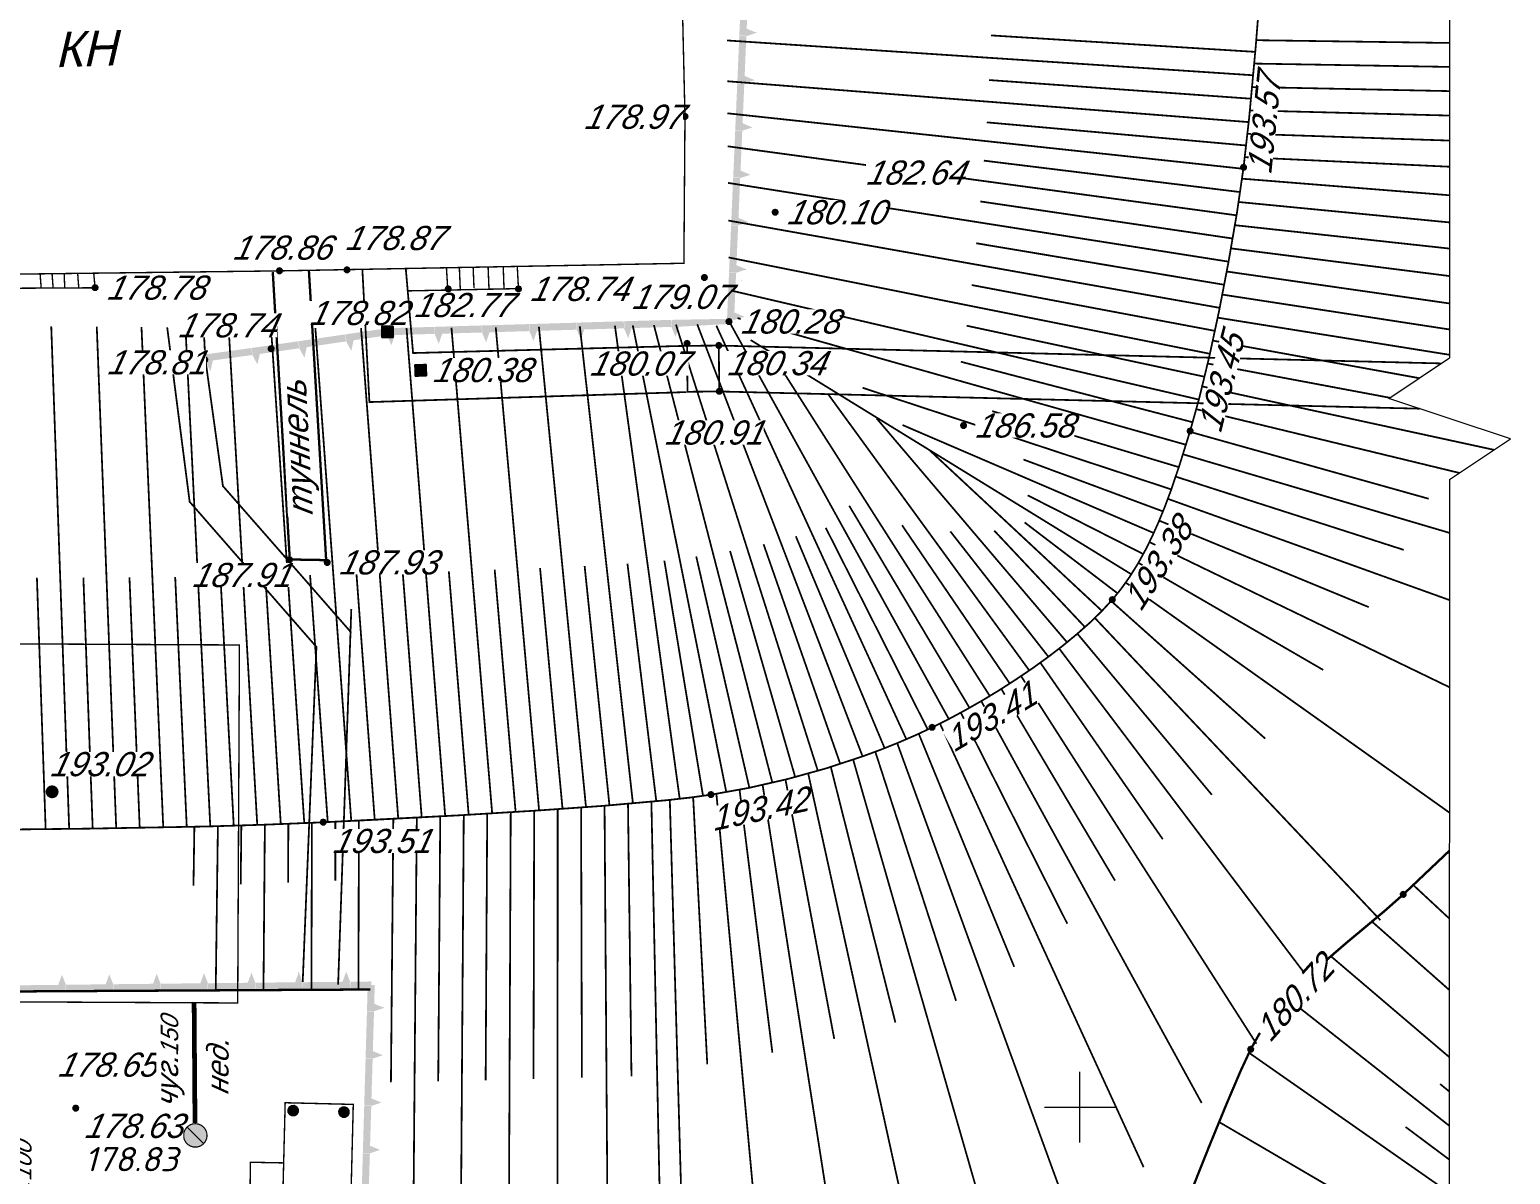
# Model space of a CAD drawing. Header units: millimetres. Extents: x -338 to 6826, y -8218 to 3153.
# Drawn here: x 276.4 to 511.9, y -7628.7 to -7446.5 of the extents above; entities that cross this region are included whole.
import ezdxf

# ---------------------------------------------------------------- set-up
doc = ezdxf.new("R2010")
doc.units = ezdxf.units.MM
for name, pattern in [('Cплошная', [0]), ('Cплошная_0.50', [0]), ('Штриховая 1.5-1_0.50', [1.25, 0.75, -0.5]), ('Штриховая 2_0.50', [2, 1, -1])]:
    doc.linetypes.add(name, pattern=pattern)
doc.layers.add('Рамка тонкая', color=5, linetype='Continuous', lineweight=25)
doc.layers.add('Строительный', color=251, linetype='Continuous', lineweight=13)
doc.styles.get("Standard").update_dxf_attribs({"font": 'simplex.shx', "oblique": 15})
doc.styles.add('БСАМ курсив малоконтрасный (Бм-431)', font='')
doc.styles.get('БСАМ курсив малоконтрасный (Бм-431)').set_extended_font_data('Bm431', italic=True)
doc.linetypes.add('Канализ', pattern='A,5,-1,["К",БСАМ курсив малоконтрасный (Бм-431),S=2,R=0,X=-1,Y=-1],-1,10,-2,10,-2,5', length=36)
doc.linetypes.add('КОНТУР', pattern='A,0,-0.5,[133,ltypeshp.shx,S=0.05,R=0,X=-0.5,Y=0],-0.5', length=1)

# ---------------------------------------------------------------- blocks, each defined once
blk = doc.blocks.new('26 - 108.1.1 опоры  жб d-1.0')
at = {"true_color": 0xffffff}
blk.add_hatch(color=7, dxfattribs=at).paths.add_polyline_path([(-0.00002, 0.5), (-0.25, 0.43302), (-0.43302, 0.25002), (-0.5, 0.00002), (-0.43302, -0.24998), (-0.25002, -0.433), (-0.00002, -0.5), (0.24998, -0.433), (0.433, -0.25), (0.5, 0), (0.433, 0.25), (0.25, 0.43302)])
at = {"color": 7, "linetype": 'Continuous', "lineweight": 0, "const_width": 0.1, "flags": 128}
for points in [[(0, 0.5), (0.191342, 0.46194), (0.353553, 0.353553), (0.46194, 0.191342), (0.5, 0), (0.46194, -0.191342), (0.353553, -0.353553), (0.191342, -0.46194), (0, -0.5), (-0.191342, -0.46194), (-0.353553, -0.353553), (-0.46194, -0.191342), (-0.5, 0), (-0.46194, 0.191342), (-0.353553, 0.353553), (-0.191342, 0.46194), (0, 0.5)], [(0, 0.05), (0.043301, 0.025), (0.043301, -0.025), (0, -0.05), (-0.043301, -0.025), (-0.043301, 0.025), (0, 0.05)]]:
    blk.add_lwpolyline(points, close=True, dxfattribs=at)
at = {"color": 7, "linetype": 'Continuous', "lineweight": 0, "true_color": 0xffffff, "const_width": 0.02, "flags": 128}
blk.add_lwpolyline([(0, 0.5), (-0.25, 0.433013), (-0.433013, 0.25), (-0.5, 0), (-0.433013, -0.25), (-0.25, -0.433013), (0, -0.5), (0.25, -0.433013), (0.433013, -0.25), (0.5, 0), (0.433013, 0.25), (0.25, 0.433013), (0, 0.5)], close=True, dxfattribs=at)
blk = doc.blocks.new('22 - 107.1.1 столбы метал d-1.0')
blk.add_hatch(color=7).paths.add_polyline_path([(-0.00002, 0.5), (-0.25, 0.43302), (-0.43302, 0.25002), (-0.5, 0.00002), (-0.43302, -0.24998), (-0.25002, -0.433), (-0.00002, -0.5), (0.24998, -0.433), (0.433, -0.25), (0.5, 0), (0.433, 0.25), (0.25, 0.43302)])
at = {"color": 7, "linetype": 'Continuous', "lineweight": 0, "const_width": 0.02, "flags": 128}
blk.add_lwpolyline([(0, 0.5), (-0.25, 0.433013), (-0.433013, 0.25), (-0.5, 0), (-0.433013, -0.25), (-0.25, -0.433013), (0, -0.5), (0.25, -0.433013), (0.433013, -0.25), (0.5, 0), (0.433013, 0.25), (0.25, 0.433013), (0, 0.5)], close=True, dxfattribs=at)
blk = doc.blocks.new('27 - 108.1.2 фермы  ж.б.')
at = {"linetype": 'КОНТУР', "true_color": 0xffffff}
h = blk.add_hatch(color=7, dxfattribs=at)
h.dxf.hatch_style = 1
h.paths.add_polyline_path([(0.5, 0.5), (-0.5, 0.5), (-0.5, -0.5), (0.5, -0.5)])
h.paths.add_polyline_path([(-0.05, 0), (0, 0.05), (0.05, 0), (0, -0.05)], flags=16)
blk.add_hatch(color=7).paths.add_polyline_path([(0, 0.05), (-0.05, 0), (0, -0.05), (0.05, 0)])
at = {"color": 7, "linetype": 'Continuous', "lineweight": 0, "const_width": 0.1, "flags": 128}
for points in [[(-0.5, 0.5), (-0.5, -0.5)], [(0.5, 0.5), (-0.5, 0.5)], [(0.5, -0.5), (0.5, 0.5)], [(-0.5, -0.5), (0.5, -0.5)]]:
    blk.add_lwpolyline(points, dxfattribs=at)
at = {"color": 7, "linetype": 'Continuous', "lineweight": 0, "const_width": 0.02, "flags": 128}
blk.add_lwpolyline([(0, 0.05), (-0.05, 0), (0, -0.05), (0.05, 0), (0, 0.05)], close=True, dxfattribs=at)
blk = doc.blocks.new('48 - 117.1 колодц.смотр.без раздел.по назначен d-2.0')
at = {"true_color": 0xffffff}
blk.add_hatch(color=7, dxfattribs=at).paths.add_polyline_path([(-0.00002, 1), (-0.3827, 0.92388), (-0.70712, 0.70712), (-0.92388, 0.3827), (-1, 0), (-0.92388, -0.38268), (-0.70712, -0.7071), (-0.3827, -0.92386), (0, -0.99998), (0.38268, -0.92386), (0.7071, -0.7071), (0.92386, -0.38268), (0.99998, 0.00002), (0.92386, 0.3827), (0.7071, 0.70712), (0.38268, 0.92388)])
at = {"color": 7, "linetype": 'Continuous', "lineweight": 0, "const_width": 0.1, "flags": 128}
blk.add_lwpolyline([(0, 1), (0.269797, 0.962917), (0.519584, 0.854419), (0.730836, 0.682553), (0.887885, 0.460065), (0.979084, 0.203456), (0.997669, -0.068242), (0.942261, -0.33488), (0.81697, -0.57668), (0.631088, -0.775711), (0.398401, -0.917211), (0.136167, -0.990686), (-0.136167, -0.990686), (-0.398401, -0.917211), (-0.631088, -0.775711), (-0.81697, -0.57668), (-0.942261, -0.33488), (-0.997669, -0.068242), (-0.979084, 0.203456), (-0.887885, 0.460065), (-0.730836, 0.682553), (-0.519584, 0.854419), (-0.269797, 0.962917), (0, 1)], close=True, dxfattribs=at)
at = {"color": 7, "linetype": 'Continuous', "lineweight": 0, "true_color": 0xffffff, "const_width": 0.02, "flags": 128}
blk.add_lwpolyline([(0, 1), (-0.382683, 0.92388), (-0.707107, 0.707107), (-0.92388, 0.382683), (-1, 0), (-0.92388, -0.382683), (-0.707107, -0.707107), (-0.382683, -0.92388), (0, -1), (0.382683, -0.92388), (0.707107, -0.707107), (0.92388, -0.382683), (1, 0), (0.92388, 0.382683), (0.707107, 0.707107), (0.382683, 0.92388), (0, 1)], close=True, dxfattribs=at)
at = {"color": 7, "linetype": 'Continuous', "lineweight": 0, "const_width": 0.1, "flags": 128}
blk.add_lwpolyline([(-0.71, 0.71), (0.71, -0.71)], dxfattribs=at)
blk = doc.blocks.new('118 - 330 отм высот')
blk.add_hatch(color=7).paths.add_polyline_path([(0.098, 0.12), (0.002, 0.155), (-0.095, 0.121), (-0.146, 0.032), (-0.129, -0.069), (-0.05, -0.135), (0.052, -0.136), (0.131, -0.07), (0.149, 0.031)])
at = {"color": 7, "linetype": 'Continuous', "lineweight": 0, "const_width": 0.01, "flags": 128}
blk.add_lwpolyline([(0.098, 0.12), (0.002, 0.155), (-0.095, 0.121), (-0.146, 0.032), (-0.129, -0.069), (-0.05, -0.135), (0.052, -0.136), (0.131, -0.07), (0.149, 0.031), (0.098, 0.12)], close=True, dxfattribs=at)
blk = doc.blocks.new('Крест')
at = {"color": 0, "linetype": 'Continuous', "lineweight": 0, "flags": 128}
for points in [[(0, -1), (0, 1)], [(-1, 0), (1, 0)]]:
    blk.add_lwpolyline(points, dxfattribs=at)

msp = doc.modelspace()

# ---------------------------------------------------------------- hatches: boundary and pattern name
at = {"layer": 'Строительный', "lineweight": 20}
for points in [[(390.36, -7447.53), (390.36, -7447.57), (390.35, -7447.59), (390.41, -7447.57), (391.92, -7447.07), (391.91, -7447.04), (391.93, -7447), (390.64, -7446.46), (390.46, -7446.38), (390.44, -7446.41), (390.46, -7446.38), (390.44, -7446.37), (390.72, -7440.06), (389.6, -7440.01), (389.27, -7447.49)], [(390.03, -7455.06), (390.03, -7455.1), (390.03, -7455.11), (390.08, -7455.1), (391.6, -7454.6), (391.59, -7454.57), (391.6, -7454.53), (390.32, -7453.98), (390.13, -7453.91), (390.12, -7453.9), (390.39, -7447.59), (389.27, -7447.54), (388.95, -7455.01)], [(391.93, -7447), (391.91, -7447.04), (391.92, -7447.07), (392.02, -7447.04)], [(389.74, -7462.59), (389.75, -7462.62), (391.27, -7462.13), (391.37, -7462.1), (391.28, -7462.06), (389.99, -7461.51), (389.81, -7461.43), (389.79, -7461.47), (389.81, -7461.43), (389.79, -7461.43), (390.07, -7455.12), (388.95, -7455.07), (388.62, -7462.54), (389.7, -7462.59), (389.7, -7462.62), (389.7, -7462.64), (389.75, -7462.62)], [(391.6, -7454.53), (391.59, -7454.57), (391.6, -7454.6), (391.69, -7454.57)], [(389.38, -7470.11), (389.38, -7470.15), (389.38, -7470.17), (389.43, -7470.15), (389.42, -7470.12), (389.43, -7470.15), (390.95, -7469.66), (391.04, -7469.63), (390.95, -7469.59), (390.94, -7469.62), (390.95, -7469.59), (389.66, -7469.04), (389.48, -7468.96), (389.47, -7468.96), (389.74, -7462.64), (388.62, -7462.59), (388.3, -7470.07)], [(389.52, -7463.85), (389.51, -7463.88), (389.52, -7463.92), (389.61, -7463.88)], [(389.05, -7477.64), (389.05, -7477.68), (389.05, -7477.7), (389.1, -7477.68), (389.09, -7477.64), (389.1, -7477.68), (390.62, -7477.18), (390.72, -7477.15), (390.62, -7477.11), (390.61, -7477.15), (390.62, -7477.11), (389.34, -7476.57), (389.15, -7476.49), (389.14, -7476.52), (389.15, -7476.49), (389.14, -7476.48), (389.41, -7470.17), (388.29, -7470.12), (387.97, -7477.59)], [(388.73, -7485.17), (388.73, -7485.2), (388.72, -7485.22), (388.78, -7485.21), (390.29, -7484.71), (390.28, -7484.67), (390.3, -7484.64), (389.01, -7484.09), (388.83, -7484.02), (388.81, -7484.01), (389.09, -7477.7), (387.97, -7477.65), (387.64, -7485.12)], [(390.3, -7484.64), (390.28, -7484.67), (390.29, -7484.71), (390.39, -7484.68)], [(389.65, -7486.45), (389.64, -7486.49), (389.65, -7486.52), (389.75, -7486.48)], [(363.46, -7494.24), (363.42, -7494.24), (363.4, -7494.24), (363.42, -7494.29), (364.03, -7495.77), (364.07, -7495.86), (364.1, -7495.77), (364.55, -7494.44), (364.61, -7494.25), (364.62, -7494.24), (370.93, -7494.06), (370.9, -7492.93), (363.42, -7493.15)], [(370.99, -7494.02), (370.95, -7494.02), (370.93, -7494.02), (370.95, -7494.07), (371.56, -7495.55), (371.6, -7495.64), (371.63, -7495.54), (372.08, -7494.22), (372.14, -7494.03), (372.11, -7494.02), (372.14, -7494.03), (372.15, -7494.02), (378.46, -7493.83), (378.43, -7492.71), (370.95, -7492.93)], [(378.52, -7493.79), (378.48, -7493.79), (378.46, -7493.8), (378.48, -7493.85), (379.09, -7495.32), (379.13, -7495.42), (379.16, -7495.32), (379.61, -7494), (379.68, -7493.81), (379.68, -7493.8), (387.29, -7493.38), (387.27, -7492.55), (378.49, -7492.71)], [(319.32, -7497.19), (319.29, -7497.19), (319.27, -7497.19), (319.3, -7497.24), (320.07, -7498.64), (320.12, -7498.73), (320.14, -7498.63), (320.43, -7497.26), (320.48, -7497.07), (320.48, -7497.05), (326.73, -7496.14), (326.57, -7495.03), (319.17, -7496.11)], [(333.25, -7494.17), (333.24, -7494.05), (326.62, -7495.02), (326.78, -7496.09), (326.74, -7496.1), (326.72, -7496.1), (326.75, -7496.15), (327.52, -7497.55), (327.57, -7497.63), (327.59, -7497.54), (327.89, -7496.17), (327.93, -7495.98), (327.93, -7495.96), (333.4, -7495.16)], [(333.33, -7495.17), (333.34, -7495.26), (333.34, -7495.27), (333.9, -7496.66), (333.94, -7496.75), (333.97, -7496.66), (334.43, -7495.33), (334.49, -7495.14), (334.46, -7495.13), (334.49, -7495.14), (334.5, -7495.13), (340.81, -7494.94), (340.78, -7493.82), (333.3, -7494.04), (333.33, -7495.17)], [(340.86, -7494.91), (340.83, -7494.91), (340.81, -7494.91), (340.83, -7494.96), (341.44, -7496.44), (341.47, -7496.53), (341.51, -7496.43), (341.96, -7495.11), (342.02, -7494.92), (342.03, -7494.91), (348.34, -7494.72), (348.31, -7493.6), (340.83, -7493.82)], [(348.39, -7494.68), (348.36, -7494.68), (348.34, -7494.69), (348.36, -7494.74), (348.97, -7496.21), (349, -7496.31), (349.04, -7496.21), (349, -7496.2), (349.04, -7496.21), (349.49, -7494.89), (349.55, -7494.7), (349.56, -7494.69), (355.87, -7494.5), (355.84, -7493.38), (348.36, -7493.6)], [(355.93, -7494.46), (355.89, -7494.46), (355.87, -7494.46), (355.89, -7494.51), (355.93, -7494.5), (355.89, -7494.51), (356.5, -7495.99), (356.53, -7496.08), (356.57, -7495.99), (357.02, -7494.67), (357.08, -7494.48), (357.09, -7494.46), (363.4, -7494.28), (363.37, -7493.16), (355.89, -7493.38)], [(304.4, -7499.33), (304.41, -7499.37), (304.42, -7499.42), (304.42, -7499.44), (305.13, -7500.75), (305.18, -7500.84), (305.2, -7500.74), (305.17, -7500.73), (305.2, -7500.74), (305.51, -7499.38), (305.55, -7499.18), (305.52, -7499.18), (305.55, -7499.18), (305.56, -7499.17), (311.81, -7498.3), (311.66, -7497.19), (304.25, -7498.22), (304.4, -7499.29)], [(314.81, -7497.32), (314.82, -7497.42), (314.89, -7497.87), (319.28, -7497.23), (319.11, -7496.12), (314.73, -7496.76), (311.71, -7497.18), (311.86, -7498.26), (311.83, -7498.26), (311.81, -7498.26), (311.83, -7498.31), (311.87, -7498.29), (311.83, -7498.31), (311.93, -7498.46), (312.25, -7499), (311.83, -7498.31), (312.6, -7499.72), (312.63, -7499.7), (312.66, -7499.71), (312.97, -7498.34), (313.01, -7498.15), (313.02, -7498.13), (314.89, -7497.87), (314.82, -7497.42)], [(312.64, -7499.8), (312.66, -7499.71), (312.63, -7499.7), (312.6, -7499.72)], [(304.73, -7598.28), (304.77, -7598.28), (304.79, -7598.28), (304.77, -7598.23), (304.69, -7598.06), (304.44, -7597.5), (304.77, -7598.23), (304.19, -7596.74), (304.15, -7596.64), (304.12, -7596.74), (304.15, -7596.75), (304.12, -7596.74), (303.64, -7598.05), (303.57, -7598.24), (303.57, -7598.25), (297.25, -7598.32), (297.26, -7599.44), (304.74, -7599.36)], [(312.27, -7598.2), (312.3, -7598.2), (312.32, -7598.2), (312.3, -7598.15), (311.72, -7596.66), (311.69, -7596.56), (311.65, -7596.66), (311.18, -7597.97), (311.11, -7598.16), (311.1, -7598.17), (304.79, -7598.24), (304.8, -7599.36), (312.28, -7599.28)], [(319.8, -7598.12), (319.83, -7598.12), (319.85, -7598.11), (319.83, -7598.06), (319.8, -7598.08), (319.83, -7598.06), (319.26, -7596.57), (319.22, -7596.59), (319.19, -7596.58), (318.71, -7597.89), (318.64, -7598.08), (318.68, -7598.09), (318.64, -7598.08), (318.64, -7598.09), (312.32, -7598.16), (312.33, -7599.28), (319.81, -7599.2)], [(319.19, -7596.58), (319.22, -7596.59), (319.26, -7596.57), (319.22, -7596.48)], [(327.33, -7598.03), (327.37, -7598.03), (327.39, -7598.03), (327.37, -7597.98), (326.79, -7596.49), (326.75, -7596.4), (326.72, -7596.49), (326.24, -7597.81), (326.17, -7598), (326.17, -7598.01), (319.85, -7598.08), (319.86, -7599.2), (327.34, -7599.12)], [(282.13, -7598.52), (282.17, -7598.52), (282.19, -7598.52), (282.17, -7598.47), (281.59, -7596.98), (281.55, -7596.89), (281.52, -7596.98), (281.04, -7598.3), (280.97, -7598.48), (280.97, -7598.5), (274.65, -7598.57), (274.66, -7599.69), (282.14, -7599.61)], [(289.66, -7598.44), (289.7, -7598.44), (289.72, -7598.44), (289.7, -7598.39), (289.12, -7596.9), (289.09, -7596.81), (289.05, -7596.9), (288.58, -7598.22), (288.51, -7598.4), (288.54, -7598.42), (288.51, -7598.4), (288.5, -7598.42), (282.18, -7598.48), (282.2, -7599.61), (289.68, -7599.53)], [(297.2, -7598.36), (297.23, -7598.36), (297.25, -7598.36), (297.23, -7598.31), (297.16, -7598.15), (296.91, -7597.58), (297.23, -7598.31), (296.66, -7596.82), (296.62, -7596.73), (296.59, -7596.82), (296.11, -7598.13), (296.04, -7598.32), (296.04, -7598.33), (289.72, -7598.4), (289.73, -7599.52), (297.21, -7599.44)], [(330.16, -7599.09), (330.06, -7602.64), (331.14, -7602.67), (331.14, -7602.7), (331.14, -7602.72), (331.19, -7602.7), (331.36, -7602.64), (331.93, -7602.41), (331.19, -7602.7), (332.7, -7602.19), (332.69, -7602.15), (332.7, -7602.12), (331.41, -7601.59), (331.23, -7601.51), (331.21, -7601.51), (331.3, -7598.54), (330.74, -7598.52), (330.73, -7597.96), (327.39, -7598), (327.4, -7599.12)], [(330.92, -7610.2), (330.92, -7610.23), (330.92, -7610.25), (330.97, -7610.24), (331.14, -7610.17), (331.22, -7610.14), (330.97, -7610.24), (332.48, -7609.72), (332.58, -7609.69), (332.48, -7609.65), (332.47, -7609.68), (332.48, -7609.65), (331.19, -7609.12), (331.01, -7609.04), (330.99, -7609.08), (331.01, -7609.04), (330.99, -7609.04), (331.18, -7602.72), (330.06, -7602.69), (329.84, -7610.17)], [(332.7, -7602.12), (332.69, -7602.15), (332.7, -7602.19), (332.8, -7602.16)], [(330.7, -7617.73), (330.7, -7617.76), (330.7, -7617.78), (330.75, -7617.77), (332.26, -7617.25), (332.25, -7617.21), (332.26, -7617.25), (332.36, -7617.22), (332.26, -7617.18), (330.97, -7616.65), (330.79, -7616.57), (330.77, -7616.57), (330.96, -7610.25), (329.84, -7610.22), (329.62, -7617.7)], [(330.48, -7625.26), (330.48, -7625.3), (330.48, -7625.31), (330.53, -7625.3), (332.04, -7624.78), (332.14, -7624.75), (332.05, -7624.71), (330.75, -7624.18), (330.57, -7624.11), (330.55, -7624.1), (330.74, -7617.78), (329.62, -7617.75), (329.4, -7625.23)], [(330.3, -7632.79), (330.3, -7632.79), (330.31, -7632.83), (331.82, -7632.31), (331.92, -7632.28), (331.83, -7632.24), (331.81, -7632.28), (331.83, -7632.24), (330.53, -7631.71), (330.35, -7631.64), (330.33, -7631.67), (330.35, -7631.64), (330.33, -7631.63), (330.52, -7625.32), (329.4, -7625.28), (329.18, -7632.76), (330.26, -7632.79)]]:
    msp.add_hatch(color=7, dxfattribs=at).paths.add_polyline_path(points)

# ---------------------------------------------------------------- linework, layer by layer
at = {"layer": 'Рамка тонкая', "lineweight": 20}
for p, q in [((502.22, -7311.15), (502.22, -7498.75)), ((492.54, -7505.2), (502.22, -7498.75)), ((511.89, -7511.65), (492.54, -7505.2)), ((502.22, -7518.11), (511.89, -7511.65)), ((502.22, -7518.11), (502.16, -7718.11))]:
    msp.add_line(p, q, dxfattribs=at)
at = {"layer": 'Строительный', "color": 7, "linetype": 'Cплошная_0.50', "lineweight": 20, "flags": 128}
for points, const_width in [([(55.46, -7449.39), (55.47, -7449.56), (55.52, -7450.22), (56.79, -7466.61), (57.6, -7475.82), (58.4, -7483.65), (59.38, -7491.66), (60.4, -7498.17), (61.69, -7505.07), (62.89, -7510.83), (64.49, -7517.45), (65.32, -7520.48), (66.19, -7523.33), (67.25, -7526.48), (68.37, -7529.44), (69.54, -7532.21), (70.77, -7534.8), (72.15, -7537.39), (73.73, -7540.08), (75.51, -7542.87), (77.47, -7545.71), (79.38, -7548.32), (81.39, -7550.91), (83.47, -7553.45), (85.59, -7555.89), (87.62, -7558.1), (89.61, -7560.13), (91.51, -7561.94), (93.29, -7563.5), (95.03, -7564.87), (96.89, -7566.18), (98.85, -7567.43), (100.92, -7568.61), (103, -7569.68), (105.14, -7570.67), (107.35, -7571.57), (109.59, -7572.38), (111.84, -7573.1), (114.09, -7573.71), (116.35, -7574.22), (118.58, -7574.63), (120.9, -7574.9), (123.85, -7575.11), (127.43, -7575.23), (131.7, -7575.28), (129.56, -7575.25), (157.74, -7574.76), (152.02, -7574.9), (163.46, -7574.63), (174.63, -7574.45), (180.1, -7574.32), (185.81, -7574.18), (196.98, -7574), (215.96, -7573.97), (220.56, -7573.97), (243.04, -7573.96), (267.03, -7573.86), (272.16, -7573.8), (285.72, -7573.65), (304.42, -7573.31), (314.11, -7573.01), (323.1, -7572.64), (344.7, -7571.53), (357.11, -7570.77), (367.57, -7570.03), (377.68, -7569.13), (381.6, -7568.69), (384.75, -7568.25), (390.82, -7567.16), (396.91, -7565.77), (402.98, -7564.09), (408.86, -7562.16), (411.77, -7561.09), (414.59, -7559.96), (417.31, -7558.78), (419.92, -7557.56), (422.56, -7556.23), (425.23, -7554.79), (427.92, -7553.26), (430.59, -7551.64), (433.28, -7549.91), (435.88, -7548.15), (438.36, -7546.36), (440.69, -7544.57), (443, -7542.67), (445.1, -7540.81), (446.96, -7538.99), (448.58, -7537.24), (450.01, -7535.48), (451.38, -7533.55), (452.69, -7531.45), (453.94, -7529.17), (454.95, -7527.11), (455.94, -7524.9), (456.91, -7522.52), (457.88, -7519.94), (459.29, -7515.77), (460.96, -7510.42), (462.43, -7505.11), (464.02, -7498.52), (465.59, -7491.19), (467.06, -7483.54), (468.41, -7475.69), (469.46, -7468.47), (470.36, -7460.49), (471.39, -7449.32), (473.27, -7425.45), (474.09, -7414.27), (474.78, -7404.89), (475.29, -7398.71), (476.14, -7389.67), (476.38, -7387.05), (477.32, -7376.68), (477.86, -7369.19), (478.07, -7364.98), (478.14, -7361.44), (478.07, -7358.52), (477.87, -7356.2), (477.5, -7354.03), (476.96, -7351.81), (476.25, -7349.54), (475.38, -7347.25), (474.43, -7345.11), (473.35, -7342.97), (472.15, -7340.84), (470.83, -7338.73), (469.5, -7336.79), (468.08, -7334.89), (466.59, -7333.07), (465.05, -7331.34), (463.51, -7329.79), (461.81, -7328.25), (459.93, -7326.73), (457.88, -7325.22), (455.94, -7323.91), (453.86, -7322.6), (451.64, -7321.31), (449.3, -7320.03), (445, -7317.88), (440.29, -7315.75), (434.62, -7313.4), (428.51, -7311.05), (420.62, -7308.27), (413.15, -7305.91), (408.86, -7304.7), (404.82, -7303.68), (401.04, -7302.86), (397.53, -7302.23), (393.89, -7301.73), (389.68, -7301.28), (384.89, -7300.89), (379.47, -7300.55), (369.63, -7300.1), (357.31, -7299.73), (346.85, -7299.49), (335.15, -7299.21), (323.83, -7298.96), (309.86, -7298.74), (279.54, -7298.43), (250.11, -7298.31), (221.29, -7298.34), (192.48, -7298.55), (179.36, -7298.76), (169.05, -7299.02), (162.18, -7299.24), (149.09, -7299.68), (138.17, -7300.17), (129.15, -7300.77), (124.23, -7301.21), (119.79, -7301.7), (115.83, -7302.26), (112.31, -7302.87), (110.63, -7303.2), (103.03, -7304.74), (97.41, -7306.01), (93.24, -7307.1), (89.46, -7308.23), (86.01, -7309.43), (82.85, -7310.71), (79.34, -7312.39), (77.73, -7313.29), (76.21, -7314.22), (74.78, -7315.19), (73.45, -7316.2), (72.2, -7317.25), (71.03, -7318.34), (68.69, -7320.88), (66.36, -7323.84), (64.06, -7327.2), (61.82, -7330.9), (59.75, -7334.77), (57.81, -7338.83), (56.03, -7343.04), (54.44, -7347.31), (53.02, -7351.73), (51.86, -7356.08), (50.97, -7360.3), (50.36, -7364.33), (50.18, -7366.33), (50.05, -7368.67), (49.98, -7374.39), (50.15, -7381.5), (50.56, -7390.04), (51.59, -7404.99), (53.18, -7423.85), (54.12, -7434.24), (55.45, -7449.32)], 0.281), ([(469.43, -7468.68), (469.46, -7468.47), (470.36, -7460.49), (471.39, -7449.32), (473.27, -7425.45), (474.09, -7414.27), (474.78, -7404.89), (475.29, -7398.71), (476.14, -7389.67), (476.38, -7387.05), (477.32, -7376.68), (477.86, -7369.19), (478.07, -7364.98), (478.14, -7361.44), (478.07, -7358.52), (477.87, -7356.2), (477.5, -7354.03), (476.96, -7351.81), (476.25, -7349.54), (475.38, -7347.25), (474.43, -7345.11), (473.35, -7342.97), (472.15, -7340.84), (470.83, -7338.73), (469.5, -7336.79), (468.08, -7334.89), (466.59, -7333.07), (465.05, -7331.34), (463.51, -7329.79), (461.81, -7328.25), (459.93, -7326.73), (457.88, -7325.22), (455.94, -7323.91), (453.86, -7322.6), (451.64, -7321.31), (449.3, -7320.03), (445, -7317.88), (440.29, -7315.75), (434.62, -7313.4), (428.51, -7311.05), (420.62, -7308.27), (413.15, -7305.91), (408.86, -7304.7), (404.82, -7303.68), (401.04, -7302.86), (397.53, -7302.23), (393.89, -7301.73), (389.68, -7301.28), (384.89, -7300.89), (379.47, -7300.55), (369.63, -7300.1), (357.31, -7299.73), (346.85, -7299.49), (335.15, -7299.21), (323.83, -7298.96), (309.86, -7298.74), (279.54, -7298.43), (250.11, -7298.31), (221.29, -7298.34), (192.48, -7298.55), (179.36, -7298.76), (169.05, -7299.02), (162.18, -7299.24), (149.09, -7299.68), (138.17, -7300.17), (129.15, -7300.77), (124.23, -7301.21), (119.79, -7301.7), (115.83, -7302.26), (112.31, -7302.87), (110.63, -7303.2), (103.03, -7304.74), (97.41, -7306.01), (93.24, -7307.1), (89.46, -7308.23), (86.01, -7309.43), (82.85, -7310.71), (79.34, -7312.39), (77.73, -7313.29), (76.21, -7314.22), (74.78, -7315.19), (73.45, -7316.2), (72.2, -7317.25), (71.03, -7318.34), (70.22, -7319.17)], 0.281), ([(469.47, -7468.4), (469.46, -7468.47), (468.41, -7475.69), (467.06, -7483.54), (465.59, -7491.19), (464.02, -7498.52), (462.43, -7505.11), (460.96, -7510.42), (459.29, -7515.77), (457.88, -7519.94), (456.91, -7522.52), (455.94, -7524.9), (454.95, -7527.11), (453.94, -7529.17), (452.69, -7531.45), (451.38, -7533.55), (450.01, -7535.48), (448.58, -7537.24), (446.96, -7538.99), (445.1, -7540.81), (443, -7542.67), (440.69, -7544.57), (438.36, -7546.36), (435.88, -7548.15), (433.28, -7549.91), (430.59, -7551.64), (427.92, -7553.26), (425.23, -7554.79), (422.56, -7556.23), (419.92, -7557.56), (417.31, -7558.78), (414.59, -7559.96), (411.77, -7561.09), (408.86, -7562.16), (402.98, -7564.09), (396.91, -7565.77), (390.82, -7567.16), (384.75, -7568.25), (381.82, -7568.66), (378.21, -7569.07)], 0.281), ([(286.6, -7485.23), (286.82, -7487.61), (270.52, -7487.7)], 0.224), ([(278.08, -7485.39), (278.24, -7487.57)], 0.224), ([(279.98, -7485.36), (280.14, -7487.53)], 0.224), ([(281.9, -7485.26), (282, -7487.67)], 0.224), ([(284.06, -7485.41), (284.22, -7487.59)], 0.224), ([(380.86, -7504.2), (330.45, -7505.79), (329.32, -7484.56)], 0.28), ([(380.96, -7496.84), (337.39, -7497.99), (336.23, -7484.51)], 0.28), ([(336.56, -7488.1), (354.15, -7487.74), (353.96, -7484.2)], 0.224), ([(342.69, -7484.33), (342.91, -7487.93)], 0.224), ([(344.75, -7484.38), (344.9, -7487.86)], 0.224), ([(346.94, -7484.26), (347.08, -7487.64)], 0.224), ([(349.32, -7484.23), (349.46, -7487.76)], 0.224), ([(351.73, -7484.26), (351.85, -7487.69)], 0.224), ([(500.88, -7499.64), (386.01, -7496.8)], 0.28), ([(497.46, -7506.84), (386.08, -7504.1)], 0.28), ([(377.15, -7569.18), (367.57, -7570.03), (357.11, -7570.77), (344.7, -7571.53), (330.7, -7572.27)], 0.281), ([(330.63, -7572.27), (323.1, -7572.64), (314.11, -7573.01), (304.42, -7573.31), (285.72, -7573.65), (272.16, -7573.8), (267.03, -7573.86), (243.04, -7573.96), (220.56, -7573.97), (215.96, -7573.97), (196.98, -7574), (185.81, -7574.18), (180.1, -7574.32), (174.63, -7574.45), (163.46, -7574.63), (152.02, -7574.9), (148.84, -7574.99), (139.08, -7575.21), (131.7, -7575.28), (131.29, -7575.27)], 0.281), ([(316.83, -7634.75), (311.43, -7634.71), (311.52, -7626.72), (316.69, -7626.82)], 0.224)]:
    msp.add_lwpolyline(points, dxfattribs=dict(at, const_width=const_width))
for points, const_width in [([(150.61, -7486.01), (195.78, -7486.41), (316.14, -7484.92), (380.46, -7483.71), (380.63, -7460.37), (379.56, -7414.31), (349.85, -7414.4), (150.17, -7415.29), (150.61, -7486.01)], 0.224), ([(386.08, -7504.1), (386.01, -7496.8), (380.96, -7496.84), (381.03, -7504.15), (386.08, -7504.1)], 0.28), ([(327.44, -7635.09), (327.88, -7617.52), (317.05, -7617.25), (316.61, -7634.82), (327.44, -7635.09)], 0.224)]:
    msp.add_lwpolyline(points, close=True, dxfattribs=dict(at, const_width=const_width))
at = {"layer": 'Строительный', "color": 7, "linetype": 'Cплошная', "lineweight": 20, "const_width": 0.281, "flags": 128}
for points in [[(471, -7453.8), (387.31, -7448.26)], [(471.33, -7450.08), (429.3, -7447.46)], [(471.48, -7448.22), (502.22, -7448.66)], [(471.16, -7451.94), (502.22, -7452.47)], [(470.28, -7461.25), (387.36, -7454.75)], [(470.65, -7457.53), (428.99, -7454.56)], [(470.83, -7455.67), (502.22, -7456.32)], [(469.43, -7468.68), (387.39, -7459.85)], [(470.47, -7459.39), (502.22, -7460.21)], [(469.88, -7464.97), (428.63, -7461.29)], [(470.09, -7463.11), (502.22, -7464.19)], [(468.34, -7476.08), (387.43, -7465.1)], [(469.67, -7466.83), (502.22, -7468.35)], [(468.91, -7472.38), (428.16, -7467.38)], [(467.08, -7483.45), (387.48, -7470.92)], [(469.22, -7470.25), (502.22, -7472.89)], [(467.73, -7479.77), (427.59, -7473.87)], [(468.68, -7473.96), (502.22, -7477.21)], [(465.67, -7490.8), (387.52, -7476.91)], [(468.09, -7477.65), (502.22, -7481.37)], [(466.39, -7487.13), (426.95, -7480.52)], [(467.46, -7481.34), (502.22, -7485.74)], [(464.11, -7498.11), (387.56, -7482.78)], [(466.79, -7485.02), (502.22, -7490.1)], [(462.36, -7505.39), (387.6, -7487.96)], [(464.91, -7494.46), (426.23, -7487.17)], [(466.09, -7488.69), (502.22, -7494.24)], [(422.59, -7556.21), (387.62, -7492.9)], [(460.3, -7512.58), (388.99, -7492.43)], [(465.35, -7492.36), (502.22, -7498.27)], [(282.7, -7573.69), (279.85, -7493.74)], [(290.18, -7573.59), (287.09, -7493.79)], [(297.66, -7573.46), (294.2, -7493.83)], [(305.14, -7573.29), (301.19, -7493.87)], [(312.61, -7573.07), (308.06, -7493.92)], [(320.09, -7572.78), (314.8, -7493.96)], [(327.56, -7572.43), (321.85, -7493.99)], [(335.03, -7572.05), (329.12, -7494.02)], [(342.5, -7571.65), (336.35, -7494.02)], [(349.97, -7571.22), (343.5, -7493.97)], [(357.43, -7570.75), (350.54, -7493.9)], [(364.89, -7570.23), (357.4, -7493.81)], [(372.35, -7569.63), (363.91, -7493.72)], [(379.79, -7568.9), (369.49, -7493.63)], [(387.2, -7567.85), (372.33, -7493.59)], [(394.53, -7566.35), (375.69, -7493.53)], [(401.76, -7564.45), (379.2, -7493.47)], [(408.88, -7562.16), (382.58, -7493.41)], [(415.84, -7559.43), (385.62, -7493.64)], [(463.26, -7501.76), (425.42, -7493.64)], [(451.62, -7533.19), (391.06, -7495.91)], [(429.11, -7552.55), (394.31, -7497.91)], [(464.57, -7496.01), (497.37, -7501.98)], [(461.38, -7509), (424.5, -7499.37)], [(463.75, -7499.66), (492.7, -7505.1)], [(435.39, -7548.49), (403.34, -7504.45)], [(457.97, -7519.68), (408.87, -7503.51)], [(462.89, -7503.3), (509.3, -7513.39)], [(459.17, -7516.14), (429.49, -7507.23)], [(461.95, -7506.92), (503.78, -7517.06)], [(441.39, -7544.01), (411.13, -7508.41)], [(455.18, -7526.62), (415.23, -7509.44)], [(460.93, -7510.52), (498.9, -7521.17)], [(446.94, -7539.01), (419.49, -7513.41)], [(459.83, -7514.09), (502.22, -7526.6)], [(456.65, -7523.18), (434.46, -7514.93)], [(458.67, -7517.65), (494.93, -7529.3)], [(453.52, -7529.97), (435.13, -7520.62)], [(457.42, -7521.18), (502.22, -7537.29)], [(425.88, -7554.43), (406.75, -7522.28)], [(419.25, -7557.89), (403.02, -7525.79)], [(432.28, -7550.56), (415.15, -7525.38)], [(449.43, -7536.22), (434.64, -7524.93)], [(456.05, -7524.65), (489.37, -7538.41)], [(405.33, -7563.36), (393.13, -7528.4)], [(412.38, -7560.85), (398.26, -7527.14)], [(438.43, -7546.31), (422.83, -7526.36)], [(444.24, -7541.59), (429.82, -7526.25)], [(454.5, -7528.06), (502.22, -7551.16)], [(390.87, -7567.15), (382.42, -7530.35)], [(398.16, -7565.45), (387.8, -7529.48)], [(331.29, -7572.24), (328.39, -7533.12)], [(338.76, -7571.85), (335.75, -7532.94)], [(346.23, -7571.44), (343.08, -7532.72)], [(353.7, -7570.99), (350.37, -7532.46)], [(361.16, -7570.5), (357.58, -7532.18)], [(368.62, -7569.94), (364.67, -7531.85)], [(376.07, -7569.29), (371.48, -7531.48)], [(383.5, -7568.44), (377.35, -7531.02)], [(452.74, -7531.36), (482.13, -7548.4)], [(278.96, -7573.73), (277.57, -7533.73)], [(286.44, -7573.64), (284.96, -7533.7)], [(293.92, -7573.53), (292.29, -7533.67)], [(301.4, -7573.38), (299.56, -7533.62)], [(308.87, -7573.18), (306.76, -7533.54)], [(316.35, -7572.93), (313.9, -7533.43)], [(323.82, -7572.61), (321.01, -7533.29)], [(450.73, -7534.51), (502.22, -7571.11)], [(448.41, -7537.44), (472.91, -7559.33)], [(445.81, -7540.13), (491.22, -7588.21)], [(443.04, -7542.64), (464.42, -7568.26)], [(440.14, -7545), (480.81, -7598.85)], [(437.15, -7547.25), (456.62, -7575.34)], [(434.08, -7549.38), (471.51, -7607.87)], [(430.94, -7551.42), (449.02, -7581.92)], [(427.75, -7553.36), (462.8, -7617.29)], [(424.49, -7555.2), (441.43, -7588.77)], [(417.81, -7558.56), (432.99, -7595.63)], [(421.18, -7556.94), (453.57, -7627.51)], [(410.9, -7561.42), (423.74, -7601.03)], [(414.38, -7560.05), (442.51, -7637.21)], [(403.82, -7563.83), (414.09, -7604.48)], [(407.38, -7562.68), (430.48, -7643.13)], [(396.62, -7565.85), (404.37, -7607.1)], [(400.23, -7564.89), (418.24, -7646.84)], [(385.63, -7568.11), (393.42, -7652.34)], [(389.31, -7567.46), (394.53, -7609.27)], [(392.98, -7566.7), (405.96, -7649.76)], [(356.65, -7570.8), (356.54, -7613.5)], [(360.38, -7570.55), (360.37, -7656.25)], [(364.11, -7570.29), (364.24, -7613.29)], [(367.84, -7570.01), (368.46, -7656.34)], [(371.57, -7569.7), (372.12, -7613.04)], [(375.29, -7569.37), (377.12, -7656.26)], [(378.22, -7569.07), (380.7, -7654.76)], [(381.93, -7568.65), (384.18, -7611.16)], [(306.35, -7573.26), (306.01, -7599.37)], [(310.08, -7573.15), (309.98, -7582.5)], [(313.82, -7573.02), (313.6, -7599.33)], [(317.56, -7572.88), (317.51, -7582.23)], [(321.3, -7572.72), (321.23, -7599.29)], [(325.03, -7572.55), (325.02, -7581.9)], [(328.77, -7572.37), (328.71, -7599.25)], [(334.25, -7572.09), (333.87, -7614.01)], [(337.98, -7571.89), (337.27, -7655.98)], [(341.71, -7571.69), (341.39, -7613.86)], [(345.45, -7571.48), (344.86, -7656.07)], [(349.18, -7571.27), (348.93, -7613.69)], [(352.92, -7571.04), (352.54, -7656.16)], [(302.61, -7573.35), (302.47, -7582.7)], [(502.22, -7587.99), (496.46, -7582.63)], [(502.22, -7599.35), (489.89, -7588.44)], [(502.22, -7610.03), (483.32, -7593.92)], [(502.22, -7620.95), (476.36, -7600.58)], [(502.22, -7631.6), (470.32, -7609.3)], [(502.22, -7615.5), (500.73, -7614.28)], [(502.22, -7641.76), (465.57, -7620.32)], [(502.22, -7626.33), (495.22, -7621.1)]]:
    msp.add_lwpolyline(points, dxfattribs=at)
at = {"layer": 'Строительный', "color": 7, "linetype": 'Штриховая 2_0.50', "lineweight": 20, "ltscale": 2, "flags": 128}
for points, const_width in [([(317.78, -7530.74), (315.08, -7485.12)], 0.374), ([(317.88, -7530.83), (323.57, -7530.93), (320.83, -7484.95)], 0.374), ([(298.29, -7493.9), (301.86, -7521.65), (322.02, -7544.74), (319.84, -7598.03)], 0.28), ([(327.57, -7542.47), (307.15, -7519.15), (304.33, -7498.77), (304.09, -7493.87)], 0.28), ([(325.47, -7598.49), (327.57, -7538.69)], 0.28)]:
    msp.add_lwpolyline(points, dxfattribs=dict(at, const_width=const_width))
at = {"layer": 'Строительный', "color": 7, "linetype": 'КОНТУР', "lineweight": 20, "ltscale": 2, "const_width": 0.374, "flags": 128}
for points in [[(502.22, -7577.14), (494.85, -7584.13), (491.93, -7586.71), (487.8, -7590.17), (485.92, -7591.73), (480.95, -7596.02), (478.99, -7597.86), (477.25, -7599.62), (475.18, -7601.92), (473.4, -7604.19), (471.87, -7606.47), (470.59, -7608.77), (469, -7612.18), (466.76, -7617.44), (463.97, -7624.24), (460.83, -7632.14), (457.28, -7641.3), (453.76, -7650.61), (450.43, -7659.63), (447.41, -7668.06), (444.27, -7677.18), (441.77, -7684.89), (441.24, -7686.69)], [(330.58, -7599.24), (293.61, -7599.44), (213.45, -7599.88), (156.02, -7600.19), (134.94, -7600.18)]]:
    msp.add_lwpolyline(points, dxfattribs=at)

# ---------------------------------------------------------------- block references
at = {"layer": 'Строительный', "color": 7, "lineweight": 20, "xscale": 3.74, "yscale": 3.74, "zscale": 3.74}
for p in [(380.63, -7460.37, 669.35), (469.46, -7468.47, 723.94), (394.97, -7475.61, 673.57), (408.15, -7475.36, 683.08), (316.14, -7484.92, 668.95), (326.88, -7484.77, 668.99), (383.71, -7485.99, 669.72), (286.82, -7487.61, 668.63), (342.98, -7487.82, 683.58), (354.15, -7487.81, 668.49), (387.62, -7493, 674.23), (314.81, -7497.32, 668.5), (380.96, -7496.48, 673.45), (386.01, -7496.8, 674.49), (304.26, -7499.08, 668.73), (386.08, -7504.1, 676.6), (424.93, -7509.54, 697.81), (460.96, -7510.42, 723.5), (317.74, -7530.89, 702.79), (323.73, -7531.32, 702.85), (448.58, -7537.24, 723.25), (419.92, -7557.56, 723.37), (384.75, -7568.25, 723.4), (323.1, -7572.64, 723.71), (494.85, -7584.13, 677.86), (470.59, -7608.77, 675.89), (283.74, -7618.13, 668.16)]:
    msp.add_blockref('118 - 330 отм высот', p, dxfattribs=at)
at = {"layer": 'Строительный', "color": 7, "lineweight": 20, "zscale": 3.74}
for name, p, xscale, yscale, rotation in [('27 - 108.1.2 фермы  ж.б.', (333.31, -7494.61), 1.869999999999402, 1.869999999999402, 0.5026853580183995), ('27 - 108.1.2 фермы  ж.б.', (338.6, -7500.74), 1.869999999999405, 1.869999999999405, 0.8188214525214073), ('26 - 108.1.1 опоры  жб d-1.0', (279.99, -7567.79), 1.870000000000292, 1.870000000000292, 269.5110320000158), ('22 - 107.1.1 столбы метал d-1.0', (318.32, -7618.51), 1.869999999999405, 1.869999999999405, 346.6283499999836), ('22 - 107.1.1 столбы метал d-1.0', (326.4, -7618.74), 1.869999999999405, 1.869999999999405, 346.6283499999836), ('48 - 117.1 колодц.смотр.без раздел.по назначен d-2.0', (302.76, -7622.45), 1.869999999999743, 1.869999999999743, 0.1485780000101356)]:
    msp.add_blockref(name, p, dxfattribs=dict(at, xscale=xscale, yscale=yscale, rotation=rotation))
at = {"layer": 'Строительный', "color": 136, "lineweight": 20, "true_color": 0x008080, "xscale": 5.61, "yscale": 5.61, "zscale": 3.74}
msp.add_blockref('Крест', (443.44, -7617.95), dxfattribs=at)

# ---------------------------------------------------------------- texts
at = {"layer": 'Строительный', "color": 7, "lineweight": 20, "char_height": 3.4505, "attachment_point": 7, "rotation": 89.7787, "bg_fill": 3, "box_fill_scale": 1, "bg_fill_color": 256, "bg_fill_transparency": 0}
for s, insert in [('{\\fBm431|b0|i1|c204|p18;\\C0;нед.}', (308.08, -7615.95)), ('{\\fBm431|b0|i1|c204|p18;\\C0;чуг.\\H0.81292x;10\\fBm431|b0|i1|c0|p18;0}', (277.71, -7637.87))]:
    msp.add_mtext(s, dxfattribs=dict(at, insert=insert))
at = {"layer": 'Строительный', "color": 7, "lineweight": 20, "insert": (280.89, -7611.22), "char_height": 3.8474, "attachment_point": 4, "bg_fill": 3, "box_fill_scale": 1, "bg_fill_color": 256, "bg_fill_transparency": 4266007}
msp.add_mtext('{\\fD431|c1|b0|i1;\\l\\C0;178.65}', dxfattribs=at)

# ---------------------------------------------------------------- next in the draw order: texts
at = {"layer": 'Строительный', "color": 7, "lineweight": 20, "bg_fill": 3, "box_fill_scale": 1, "bg_fill_color": 256}
for s, insert, char_height, attachment_point, rotation, bg_fill_transparency in [('{\\fP131|c1|b0|i0;\\l\\C0;КН}', (280.31, -7446.93), 5.61, 1, 1.8916, 4267387), ('{\\fD431|c1|b0|i1;\\l\\C0;193.57}', (471.98, -7469.34), 3.8474, 4, 84.1881, 4267082), ('{\\fD431|c1|b0|i1;\\l\\C0;193.45}', (464.02, -7510.29), 3.8474, 4, 75.7309, 4266827), ('{\\fBm431|c1|b0|i1;\\l\\C0;туннель}', (317.5, -7523.98), 3.9568, 1, 93.0187, 4267377), ('{\\fD431|c1|b0|i1;\\l\\C0;193.38}', (451.61, -7538.12), 3.8474, 4, 57.3766, 4262822), ('{\\fD431|c1|b0|i1;\\l\\C0;193.41}', (422.56, -7559.87), 3.8474, 4, 30.6033, 4265852), ('{\\fD431|c1|b0|i1;\\l\\C0;193.42}', (384.84, -7572.17), 3.8474, 4, 12.1108, 4266747), ('{\\fD431|c1|b0|i1;\\l\\C0;180.72}', (472.37, -7606.42), 3.8474, 4, 47.9876, 4267087)]:
    msp.add_mtext(s, dxfattribs=dict(at, insert=insert, char_height=char_height, attachment_point=attachment_point, rotation=rotation, bg_fill_transparency=bg_fill_transparency))
at = {"layer": 'Строительный', "color": 7, "lineweight": 20, "char_height": 3.8474, "attachment_point": 4, "bg_fill": 3, "box_fill_scale": 1, "bg_fill_color": 256}
for s, insert, bg_fill_transparency in [('{\\fD431|c1|b0|i1;\\l\\C0;178.97}', (364.6, -7460.43), 4266692), ('{\\fD431|c1|b0|i1;\\l\\C0;182.64}', (409.42, -7469.31), 4266832), ('{\\fD431|c1|b0|i1;\\l\\C0;180.10}', (396.84, -7475.61), 4266812), ('{\\fD431|c1|b0|i1;\\l\\C0;178.87}', (326.61, -7479.72), 4265367), ('{\\fD431|c1|b0|i1;\\l\\C0;178.86}', (308.74, -7481.25), 4266517), ('{\\fD431|c1|b0|i1;\\l\\C0;178.78}', (288.69, -7487.61), 4266317), ('{\\fD431|c1|b0|i1;\\l\\C0;178.74}', (356.02, -7487.81), 4266587), ('{\\fD431|c1|b0|i1;\\l\\C0;182.77}', (337.56, -7490.38), 4266547), ('{\\fD431|c1|b0|i1;\\l\\C0;178.74}', (300.03, -7493.6), 4266507), ('{\\fD431|c1|b0|i1;\\l\\C0;178.81}', (288.74, -7499.49), 4266352), ('{\\fD431|c1|b0|i1;\\l\\C0;180.07}', (365.48, -7499.69), 4266677), ('{\\fD431|c1|b0|i1;\\l\\C0;180.34}', (387.34, -7499.62), 4266757), ('{\\fD431|c1|b0|i1;\\l\\C0;180.38}', (340.5, -7500.72), 4266542), ('{\\fD431|c1|b0|i1;\\l\\C0;180.91}', (377.4, -7510.66), 4266742), ('{\\fD431|c1|b0|i1;\\l\\C0;186.58}', (426.8, -7509.54), 4266082), ('{\\fD431|c1|b0|i1;\\l\\C0;187.93}', (325.6, -7531.32), 4265457), ('{\\fD431|c1|b0|i1;\\l\\C0;187.91}', (302.26, -7533.32), 4266622), ('{\\fD431|c1|b0|i1;\\l\\C0;193.02}', (279.66, -7563.41), 4266297), ('{\\fD431|c1|b0|i1;\\l\\C0;193.51}', (324.57, -7575.63), 4265392), ('{\\fD431|c1|b0|i1;\\l\\C0;178.63}', (285.13, -7620.96), 4266327), ('{\\C0;178.83}', (285.13, -7626.23), 4266327)]:
    msp.add_mtext(s, dxfattribs=dict(at, insert=insert, bg_fill_transparency=bg_fill_transparency))

# ---------------------------------------------------------------- next in the draw order: linework, layer by layer
at = {"layer": 'Строительный', "color": 7, "linetype": 'Штриховая 1.5-1_0.50', "lineweight": 20, "const_width": 0.224, "flags": 128}
msp.add_lwpolyline([(127.36, -7600.49), (309.5, -7601.38), (309.78, -7544.43), (127.64, -7543.53), (127.36, -7600.49)], close=True, dxfattribs=at)
at = {"layer": 'Строительный', "linetype": 'Канализ', "lineweight": 20, "const_width": 0.748, "flags": 128}
msp.add_lwpolyline([(302.71, -7620.47), (302.57, -7601.42)], dxfattribs=at)

# ---------------------------------------------------------------- next in the draw order: texts
at = {"layer": 'Строительный', "color": 7, "lineweight": 20, "char_height": 3.8474, "attachment_point": 4, "bg_fill": 3, "box_fill_scale": 1, "bg_fill_color": 256}
for s, insert, bg_fill_transparency in [('{\\fD431|c1|b0|i1;\\l\\C0;179.07}', (372.2, -7489.07), 4266682), ('{\\fD431|c1|b0|i1;\\l\\C0;178.82}', (320.91, -7491.64), 4266552)]:
    msp.add_mtext(s, dxfattribs=dict(at, insert=insert, bg_fill_transparency=bg_fill_transparency))

# ---------------------------------------------------------------- next in the draw order: texts
at = {"layer": 'Строительный', "color": 7, "lineweight": 20, "insert": (389.49, -7493), "char_height": 3.8474, "attachment_point": 4, "bg_fill": 3, "box_fill_scale": 1, "bg_fill_color": 256, "bg_fill_transparency": 4266752}
msp.add_mtext('{\\fD431|c1|b0|i1;\\l\\C0;180.28}', dxfattribs=at)
at = {"layer": 'Строительный', "color": 7, "lineweight": 20, "insert": (301.04, -7617.98), "char_height": 3.4505, "attachment_point": 7, "rotation": 89.7787, "bg_fill": 3, "box_fill_scale": 1, "bg_fill_color": 256, "bg_fill_transparency": 0}
msp.add_mtext('{\\fBm431|b0|i1|c204|p18;\\C0;чуг.\\H0.81292x;15\\fBm431|b0|i1|c0|p18;0}', dxfattribs=at)

# ---------------------------------------------------------------- next in the draw order: hatches: boundary and pattern name
at = {"layer": 'Строительный', "lineweight": 20}
for points in [[(388.44, -7492.7), (388.48, -7492.7), (388.53, -7492.7), (388.62, -7492.67), (389.2, -7492.45), (388.53, -7492.7), (388.55, -7492.7), (389.97, -7492.24), (389.96, -7492.2), (389.97, -7492.17), (388.69, -7491.62), (388.5, -7491.54), (388.49, -7491.58), (388.5, -7491.54), (388.49, -7491.54), (388.76, -7485.22), (387.64, -7485.18), (387.32, -7492.65)], [(389.97, -7492.17), (389.96, -7492.2), (389.97, -7492.24), (390.06, -7492.21)]]:
    msp.add_hatch(color=7, dxfattribs=at).paths.add_polyline_path(points)

doc.saveas('drawing.dxf')
